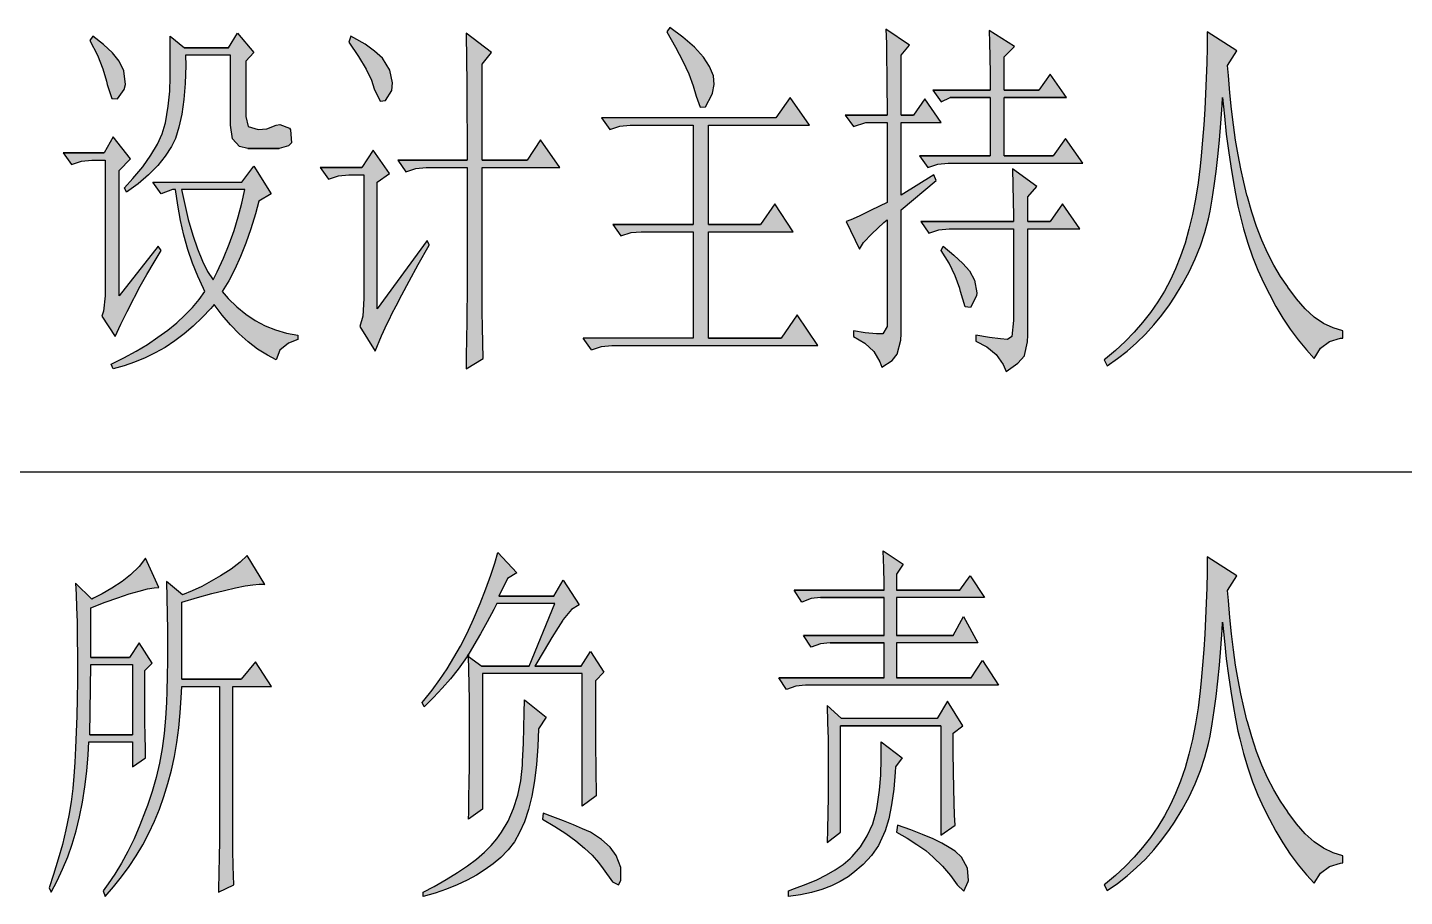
# Model space of a CAD drawing. Extents: x 535358 to 858566, y -185481 to -98609.
# Drawn here: x 817176 to 818592, y -158995 to -158101 of the extents above; entities that cross this region are included whole.
import ezdxf

# ---------------------------------------------------------------- set-up
doc = ezdxf.new("R2010")
doc.units = 0
doc.header["$LTSCALE"] = 1000
doc.header["$MEASUREMENT"] = 0
doc.layers.add('1', color=3, linetype='CONTINUOUS')

msp = doc.modelspace()

# ---------------------------------------------------------------- hatches: boundary and pattern name
at = {"layer": '1'}
h = msp.add_hatch(color=256, dxfattribs=at)
h.paths.add_polyline_path([(817274.8, -158145.9), (817270.2, -158135.9), (817263.3, -158127.6), (817253.9, -158118.9), (817243, -158110.5), (817239.8, -158114.9), (817247.7, -158129.9), (817253.4, -158143.8), (817257, -158156.5), (817257.6, -158159.9), (817262.6, -158174.4), (817268.2, -158174.9), (817275.2, -158165.2), (817276.5, -158159.9)])
h.paths.add_polyline_path([(817255.5, -158377.5), (817253.8, -158393.4), (817252.4, -158398.5), (817266.1, -158419.4), (817271.8, -158406.7), (817278.2, -158393.6), (817285.2, -158380.2), (817285.9, -158379), (817291.8, -158367.7), (817298.5, -158355.6), (817306, -158342.7), (817313.3, -158330.9), (817310.1, -158326.5), (817270.2, -158377.5), (817270.2, -158248.4), (817281.7, -158236.5), (817264, -158214), (817254.5, -158230.5), (817212.5, -158230.5), (817221, -158242.5), (817231.3, -158239), (817241.9, -158238), (817255.5, -158238)])
h.paths.add_polyline_path([(817317.6, -158199.8), (817314.4, -158210.7), (817309.5, -158221.4), (817302.8, -158232.7), (817294.4, -158244.6), (817284.2, -158256.9), (817275.5, -158266.5), (817277.6, -158270.9), (817289.7, -158262.1), (817300.4, -158253), (817309.7, -158243.5), (817317.5, -158233.9), (817323.8, -158224), (817327.9, -158215.5), (817331.6, -158203.9), (817334.6, -158190.5), (817336.7, -158175.5), (817338, -158158.9), (817338.5, -158140.6), (817338.4, -158129.9), (817384.6, -158129.9), (817384.6, -158202), (817386.8, -158216.1), (817393.7, -158224), (817402.3, -158225.9), (817434.7, -158225.9), (817444.3, -158223.3), (817447.5, -158220), (817446.4, -158206.6), (817445.4, -158205), (817435.2, -158201.1), (817431.7, -158202), (817421.9, -158205.6), (817412.9, -158206.5), (817402.9, -158203.3), (817400.3, -158193), (817400.3, -158135.9), (817408.7, -158127), (817391.9, -158107.4), (817382.4, -158122.4), (817337.4, -158122.4), (817322.7, -158110.5), (817322.7, -158126.5), (817322.7, -158142.5), (817322.7, -158152.4), (817322.1, -158166.9), (817320.4, -158182.5)])
h.paths.add_polyline_path([(817410.3, -158293.2), (817413.9, -158280), (817426.5, -158272.5), (817408.7, -158244), (817396.1, -158260.5), (817304.8, -158260.5), (817313.3, -158272.5), (817324.9, -158268.2), (817327.9, -158268), (817330.3, -158284.3), (817333.1, -158300), (817336.7, -158315.2), (817340.8, -158329.8), (817345.6, -158343.8), (817350.9, -158357.2), (817356.8, -158370.1), (817358.3, -158372.9), (817352.3, -158381.3), (817345.4, -158389.4), (817337.7, -158397.4), (817329.3, -158405.1), (817320, -158412.7), (817310, -158420.1), (817299.1, -158427.4), (817287.5, -158434.4), (817275, -158441.3), (817261.8, -158447.9), (817264, -158452.5), (817275.1, -158449.5), (817286, -158445.8), (817296.7, -158441.4), (817307.1, -158436.3), (817317.3, -158430.5), (817327.2, -158423.9), (817336.9, -158416.6), (817346.3, -158408.6), (817355.4, -158399.9), (817364.3, -158390.4), (817367.8, -158386.5), (817376, -158397.4), (817384.5, -158407.4), (817393.4, -158416.6), (817402.8, -158424.8), (817412.5, -158432.2), (817422.7, -158438.7), (817431.7, -158443.5), (817435.3, -158433.5), (817444.3, -158426.1), (817453.7, -158422.5), (817453.7, -158417.9), (817442.1, -158415.8), (817430.9, -158412.6), (817420.2, -158408.3), (817410, -158402.9), (817400.2, -158396.4), (817391, -158388.8), (817382.3, -158380.1), (817376.1, -158372.9), (817382.8, -158362), (817389, -158350), (817394.8, -158337.1), (817400.4, -158323.4), (817405.5, -158308.7)])
h.paths.add_polyline_path([(817388.3, -158310.4), (817383.2, -158324.5), (817377.4, -158338.6), (817370.8, -158352.8), (817366.7, -158360.9), (817361.1, -158352.4), (817355.8, -158341.8), (817350.8, -158329.3), (817345.9, -158315), (817341.2, -158298.8), (817336.9, -158280.6), (817334.2, -158268), (817399.2, -158268), (817396.4, -158282.1), (817392.6, -158296.2)], flags=16)
h.paths.add_polyline_path([(817532.8, -158125.7), (817523, -158118.7), (817511.5, -158112.1), (817508.3, -158110.5), (817506.2, -158116.5), (817516.4, -158131.1), (817524.2, -158144.3), (817529.6, -158155.7), (817532.5, -158164.5), (817538.4, -158177.3), (817543.9, -158176.5), (817550.6, -158166.2), (817551.3, -158158.4), (817548.6, -158145.2), (817540.8, -158133)])
h.paths.add_polyline_path([(817521.9, -158253), (817521.9, -158380.4), (817520.7, -158398.3), (817517.7, -158409), (817533.5, -158434.4), (817540, -158418.8), (817545.8, -158406.1), (817548.1, -158401.5), (817550.7, -158396), (817555, -158387.7), (817560.9, -158376.5), (817568.5, -158362.4), (817577.8, -158345.4), (817588.8, -158325.5), (817589.1, -158325), (817587, -158320.5), (817535.6, -158391), (817535.6, -158260.5), (817548.1, -158251.5), (817531.4, -158227.5), (817519.8, -158245.5), (817476.8, -158245.5), (817485.3, -158257.5), (817495.7, -158254), (817506.2, -158253)])
h.paths.add_polyline_path([(817643.6, -158139), (817653.1, -158127), (817626.9, -158107.4), (817627, -158115.9), (817627.3, -158126.4), (817627.4, -158139), (817627.6, -158153.8), (817627.7, -158170.7), (817627.8, -158189.7), (817627.9, -158210.8), (817627.9, -158234.1), (817627.9, -158238), (817556.6, -158238), (817564.9, -158250), (817575.4, -158246.5), (817585.9, -158245.5), (817627.9, -158245.5), (817627.9, -158379), (817627.8, -158390.6), (817627.7, -158404.7), (817627.4, -158421.1), (817627.1, -158440.1), (817626.9, -158452.5), (817644.6, -158441.9), (817644.1, -158425.7), (817643.8, -158409.6), (817643.6, -158393.8), (817643.6, -158386.5), (817643.6, -158245.5), (817723.4, -158245.5), (817703.4, -158217), (817689.7, -158238), (817643.6, -158238)])
h.paths.add_polyline_path([(817860.6, -158161.3), (817863.8, -158172), (817867.9, -158183.5), (817873.3, -158183), (817879.9, -158170.8), (817880.6, -158169), (817882.3, -158160.1), (817881.3, -158151), (817877.5, -158141.6), (817871.1, -158131.8), (817861.9, -158121.8), (817850, -158111.4), (817836.6, -158101.5), (817833.4, -158106), (817842.4, -158121.6), (817849.9, -158136), (817856, -158149.2)])
h.paths.add_polyline_path([(817980.2, -158202), (817960.3, -158173.4), (817945.7, -158194.5), (817766.3, -158194.5), (817774.7, -158206.5), (817785.1, -158203), (817795.7, -158202), (817860.7, -158202), (817860.7, -158304), (817777.9, -158304), (817786.2, -158315.9), (817796.7, -158312.5), (817807.2, -158311.5), (817860.7, -158311.5), (817860.7, -158421), (817747.5, -158421), (817755.8, -158432.9), (817766.2, -158429.5), (817776.8, -158428.5), (817988.7, -158428.5), (817967.7, -158396.9), (817950.9, -158421), (817876.4, -158421), (817876.4, -158311.5), (817963.5, -158311.5), (817944.6, -158283), (817929.9, -158304), (817876.4, -158304), (817876.4, -158202)])
h.paths.add_polyline_path([(818074.6, -158129.9), (818083, -158119.5), (818058.9, -158103), (818059.3, -158117.9), (818059.5, -158133.2), (818059.8, -158149.1), (818059.9, -158165.4), (818060, -158182.3), (818060, -158191.5), (818017, -158191.5), (818025.4, -158203.4), (818038, -158199), (818060, -158199), (818060, -158281.5), (818043.8, -158289.5), (818031.4, -158295.5), (818022.7, -158299.3), (818018, -158300.9), (818031.6, -158329.4), (818035.8, -158322.7), (818044.2, -158313.6), (818056.8, -158302.1), (818060, -158299.4), (818060, -158409), (818055.7, -158416.5), (818049.3, -158416.7), (818037.5, -158415.5), (818025.4, -158413.5), (818025.4, -158419.4), (818037.2, -158426.3), (818046.3, -158434.9), (818052.6, -158445.3), (818054.7, -158451), (818065.3, -158444), (818070.5, -158437.5), (818074.3, -158423.1), (818074.6, -158416.5), (818074.6, -158289), (818110.4, -158259), (818108.2, -158253), (818074.6, -158274), (818074.6, -158199), (818115.6, -158199), (818098.8, -158174.9), (818087.3, -158191.5), (818074.6, -158191.5)])
h.paths.add_polyline_path([(818165.9, -158165.9), (818107.2, -158165.9), (818115.6, -158178), (818125, -158173.4), (818165.9, -158173.4), (818165.9, -158233.4), (818093.5, -158233.4), (818101.9, -158245.5), (818112.4, -158241.9), (818122.9, -158240.9), (818261.4, -158240.9), (818243.5, -158215.5), (818231, -158233.4), (818180.6, -158233.4), (818180.6, -158173.4), (818244.5, -158173.4), (818227.8, -158149.5), (818216.2, -158165.9), (818180.6, -158165.9), (818180.6, -158131.5), (818191.1, -158120.9), (818164.9, -158104.5), (818165.3, -158116.7), (818165.6, -158131.5), (818165.9, -158149.1)])
h.paths.add_polyline_path([(818204.7, -158308.4), (818258.2, -158308.4), (818240.4, -158283), (818227.8, -158300.9), (818204.7, -158300.9), (818204.7, -158275.5), (818214.2, -158265), (818189, -158246.9), (818189.5, -158263.6), (818189.8, -158279.6), (818190, -158295.2), (818190, -158300.9), (818094.6, -158300.9), (818102.9, -158313), (818113.4, -158309.5), (818123.9, -158308.4), (818190, -158308.4), (818190, -158402.9), (818188.4, -158419.2), (818183.8, -158422.5), (818176.6, -158421.9), (818165.3, -158420.4), (818151.2, -158417.9), (818151.2, -158424), (818162.8, -158429.9), (818172.2, -158438), (818179.3, -158448), (818182.7, -158455.4), (818194.7, -158446.8), (818201.5, -158439.1), (818204.5, -158424.8), (818204.7, -158417.9)])
h.paths.add_polyline_path([(818150.1, -158361.3), (818144.9, -158351.9), (818138, -158344.3), (818128.6, -158335.5), (818117.7, -158326.5), (818115.6, -158330.9), (818123.8, -158344), (818130.2, -158357), (818134.7, -158370.1), (818135.5, -158372.9), (818140.5, -158388.8), (818146, -158389.4), (818151.9, -158377.4), (818152.2, -158374.4)], flags=17)
h.paths.add_polyline_path([(818404.6, -158181.4), (818405.1, -158173.4), (818407, -158192.8), (818409, -158211), (818411.2, -158228.1), (818413.5, -158244.1), (818415.9, -158259), (818418.4, -158272.7), (818421, -158285.4), (818422.9, -158293.4), (818426.7, -158308.5), (818431.1, -158323.2), (818436, -158337.4), (818441.5, -158351.2), (818447.5, -158364.6), (818453.3, -158375.9), (818459.9, -158388.4), (818467.1, -158400.4), (818474.7, -158411.9), (818482.9, -158422.8), (818491.5, -158433.2), (818499.5, -158441.9), (818506, -158431.5), (818515, -158424.6), (818526.4, -158421.2), (818528.8, -158421), (818528.8, -158413.5), (818518.8, -158410.5), (818509, -158405.8), (818499.5, -158399.3), (818490.2, -158390.9), (818481.1, -158380.7), (818472.2, -158368.6), (818472.2, -158368.4), (818464.7, -158357.5), (818457.8, -158345.9), (818451.4, -158333.4), (818445.4, -158320.2), (818440, -158306.2), (818435.2, -158291.3), (818430.7, -158275.8), (818430.2, -158274), (818426.9, -158260.7), (818423.9, -158246.8), (818421.1, -158232.4), (818418.6, -158217.3), (818416.3, -158201.7), (818414.3, -158185.3), (818412.5, -158168.5), (818411.1, -158150.9), (818410.3, -158140.5), (818419.7, -158125.5), (818389.3, -158106), (818389.2, -158121.9), (818388.9, -158137.8), (818388.4, -158153.7), (818387.7, -158169.6), (818386.9, -158185.6), (818385.8, -158201.5), (818384.5, -158217.4), (818383.1, -158233.4), (818382, -158244), (818379.9, -158261.3), (818377.3, -158277.9), (818374.1, -158293.8), (818370.6, -158308.9), (818366.5, -158323.2), (818361.9, -158336.8), (818356.8, -158349.6), (818351.6, -158360.9), (818345.3, -158372.6), (818338.4, -158383.8), (818331, -158394.6), (818322.9, -158404.9), (818314.2, -158415), (818304.9, -158424.6), (818295.1, -158433.7), (818284.6, -158442.4), (818283.4, -158443.5), (818286.5, -158449.4), (818296.9, -158442.1), (818307, -158434.3), (818316.5, -158425.8), (818325.7, -158416.9), (818334.4, -158407.4), (818342.7, -158397.3), (818350.5, -158386.7), (818355.8, -158379), (818363.7, -158366), (818370.8, -158352.9), (818377, -158339.5), (818382.4, -158326), (818387, -158312.2), (818390.7, -158298.2), (818392.4, -158290.5), (818394.6, -158277.9), (818396.6, -158264.2), (818398.6, -158249.6), (818400.3, -158234.1), (818401.9, -158217.5), (818403.3, -158200)])
h = msp.add_hatch(color=256, dxfattribs=at)
h.paths.add_polyline_path([(817296.4, -158777.1), (817296.4, -158763), (817304.1, -158755.4), (817290.5, -158734.4), (817280.8, -158749.5), (817240.8, -158749.5), (817240.8, -158698.5), (817255.6, -158692.8), (817268.8, -158688.1), (817280.5, -158684.2), (817290.5, -158681.2), (817299.1, -158679.1), (817306, -158677.8), (817311, -158677.5), (817297.3, -158647.4), (817290.7, -158656), (817281.8, -158664.5), (817273, -158671.5), (817262.5, -158678.4), (817252.6, -158684.1), (817243.6, -158688.6), (817241.8, -158689.5), (817225.3, -158673), (817225.8, -158684.7), (817226.3, -158698.1), (817226.7, -158713), (817226.9, -158729.6), (817227.2, -158747.7), (817227.2, -158767.5), (817227.2, -158773.5), (817226.9, -158792), (817226.5, -158809.7), (817225.8, -158826.4), (817225.1, -158842.4), (817224.3, -158857.5), (817223.4, -158871.6), (817222.3, -158884.4), (817220.6, -158898.2), (817218.3, -158912.3), (817215.3, -158926.9), (817211.7, -158941.8), (817207.4, -158957.1), (817202.6, -158972.8), (817198, -158986.4), (817200, -158991), (817206.2, -158979.5), (817211.9, -158967.4), (817217.1, -158954.8), (817221.7, -158941.6), (817225.8, -158927.8), (817229.4, -158913.4), (817232.3, -158898.3), (817234.9, -158882.7), (817236.8, -158866.4), (817238.2, -158849.7), (817238.9, -158836.5), (817283.7, -158836.5), (817283.7, -158862), (817297.3, -158852.9), (817297, -158843.1), (817296.8, -158830.6), (817296.6, -158815.5), (817296.4, -158797.7)])
h.paths.add_polyline_path([(817240.8, -158756.9), (817283.7, -158756.9), (817283.7, -158829), (817239.9, -158829)], flags=16)
h.paths.add_polyline_path([(817334.4, -158692.5), (817350.7, -158687.8), (817365.5, -158683.8), (817378.5, -158680.5), (817389.9, -158677.9), (817399.7, -158675.9), (817407.7, -158674.7), (817414, -158674.2), (817419.9, -158674.3), (817401.6, -158644.5), (817394.5, -158651.6), (817385.3, -158658.7), (817374.3, -158665.5), (817364.8, -158671.2), (817355, -158676.5), (817345, -158681.1), (817335.3, -158685), (817318.8, -158671.5), (817319.2, -158688.3), (817319.5, -158704.9), (817319.7, -158721.2), (817319.7, -158737.3), (817319.7, -158753.1), (817319.4, -158768.7), (817319.1, -158784.1), (817318.8, -158796), (817317.9, -158812.1), (817316.4, -158827.8), (817314.2, -158843.2), (817311.5, -158858.3), (817308, -158873.1), (817304, -158887.5), (817299.3, -158901.7), (817297.3, -158906.9), (817291.4, -158922), (817285.4, -158936.1), (817279, -158949.2), (817272.5, -158961.3), (817265.7, -158972.5), (817258.8, -158982.6), (817253.5, -158989.5), (817255.5, -158995.4), (817264.3, -158985.6), (817272.6, -158975.3), (817280.4, -158964.7), (817287.6, -158953.6), (817294.4, -158942.2), (817300.6, -158930.4), (817306.3, -158918.1), (817311.5, -158905.6), (817316.1, -158892.6), (817320.2, -158879.3), (817323.8, -158865.5), (817326.9, -158851.4), (817329.4, -158836.9), (817331.4, -158822), (817332.9, -158806.6), (817334, -158791), (817334.4, -158779.4), (817373.3, -158779.4), (817373.3, -158908.4), (817373.3, -158923.3), (817373.2, -158938.7), (817372.9, -158954.6), (817372.7, -158971.1), (817372.4, -158988.2), (817372.3, -158991), (817387.9, -158983.4), (817387.4, -158964.3), (817387.1, -158947.9), (817386.9, -158934), (817386.9, -158929.4), (817386.9, -158779.4), (817426.9, -158779.4), (817410.3, -158754), (817395.7, -158772), (817334.4, -158772)])
h.paths.add_polyline_path([(817644, -158765.9), (817746.3, -158765.9), (817746.3, -158902.5), (817760.9, -158892), (817760.7, -158883.5), (817760.5, -158872.7), (817760.3, -158859.5), (817760.1, -158844), (817760.1, -158826.1), (817760, -158805.9), (817760, -158783.3), (817760, -158773.5), (817768.7, -158764.5), (817755, -158743.5), (817745.3, -158758.5), (817697.6, -158758.5), (817707.3, -158742.4), (817715.2, -158729.1), (817721.6, -158718.7), (817726.4, -158711.1), (817726.8, -158710.5), (817735.3, -158700.3), (817743.4, -158695.5), (817726.8, -158669.9), (817717.1, -158686.5), (817660.6, -158686.5), (817669.4, -158668.4), (817679.1, -158662.5), (817659.6, -158641.5), (817656.5, -158652.5), (817652.5, -158665), (817647.4, -158678.8), (817641.6, -158693.9), (817634.6, -158710.3), (817633.3, -158713.4), (817627.5, -158725.8), (817621.2, -158737.9), (817614.4, -158749.6), (817607.4, -158761.1), (817599.8, -158772.2), (817591.9, -158783.1), (817583.5, -158793.8), (817581.7, -158796), (817583.7, -158800.4), (817593.5, -158790.7), (817602.5, -158781.1), (817610.9, -158771.4), (817618.7, -158761.7), (817625.7, -158752), (817628.7, -158747.6), (817635, -158736.9), (817641.8, -158725.2), (817648.6, -158713), (817655.5, -158700.1), (817658.7, -158694), (817718.1, -158694), (817691.7, -158758.5), (817643.1, -158758.5), (817629.5, -158748.7), (817629.8, -158761.8), (817630, -158777.4), (817630.3, -158793.4), (817630.4, -158809.7), (817630.4, -158826.3), (817630.4, -158829), (817630.4, -158845.4), (817630.3, -158861.7), (817630.1, -158877.7), (817629.9, -158893.6), (817629.6, -158909.2), (817629.4, -158916), (817644, -158905.5)])
h.paths.add_polyline_path([(817691, -158906.1), (817694.5, -158892.1), (817697.3, -158876.6), (817699.4, -158859.6), (817700.8, -158841.2), (817701.5, -158822.9), (817709.3, -158810.9), (817686.9, -158793), (817686.8, -158806.5), (817686.5, -158821.5), (817685.9, -158838.1), (817685.1, -158856.2), (817685, -158860.5), (817683.2, -158876.3), (817680.1, -158891.1), (817675.8, -158904.9), (817670.2, -158917.9), (817663.5, -158929.4), (817658.7, -158936.3), (817652.9, -158943.1), (817645.9, -158950), (817637.7, -158956.9), (817628.5, -158963.9), (817618.1, -158970.9), (817606.6, -158977.9), (817594, -158985.1), (817582.7, -158991), (817582.7, -158995.4), (817595, -158991.9), (817606.7, -158988), (817617.6, -158983.6), (817628, -158978.8), (817637.6, -158973.6), (817646.6, -158967.8), (817654.9, -158961.7), (817662.6, -158955.2), (817670.4, -158947.5), (817676.6, -158939.3), (817682, -158929.7), (817686.9, -158918.6)])
h.paths.add_polyline_path([(817766.2, -158936.7), (817755, -158929.4), (817746.6, -158925.7), (817737.3, -158921.8), (817727.2, -158917.7), (817716.2, -158913.6), (817706.4, -158909.9), (817705.4, -158916), (817718.1, -158923.4), (817729.5, -158930.8), (817739.7, -158938.2), (817748.7, -158945.6), (817756.5, -158953), (817763, -158960.4), (817767.8, -158967), (817777.5, -158980.5), (817783.9, -158983.3), (817786.2, -158979), (817786.2, -158965.5), (817781.4, -158953.4), (817775, -158944.8)])
h.paths.add_polyline_path([(818051.1, -158942.9), (818056.5, -158931.8), (818057.9, -158927.9), (818061.7, -158915.4), (818064.6, -158901), (818066.9, -158885.2), (818068.4, -158867.7), (818068.7, -158862), (818075.4, -158852.9), (818054.1, -158836.5), (818054.1, -158854), (818053.6, -158870.6), (818052.3, -158886.1), (818050.3, -158900.6), (818049.2, -158906.9), (818045.2, -158920.6), (818039.7, -158933), (818032.6, -158944.3), (818024, -158954.4), (818021.9, -158956.5), (818014.8, -158962.4), (818006.7, -158967.9), (817997.7, -158973.2), (817987.7, -158978.3), (817976.8, -158982.9), (817964.7, -158987.4), (817958.6, -158989.5), (817958.6, -158995.4), (817970.8, -158993.8), (817982.2, -158991.4), (817992.9, -158988.4), (818002.7, -158984.6), (818011.7, -158980.2), (818020, -158975.1), (818024.9, -158971.4), (818035.3, -158962.7), (818044, -158953.2)])
h.paths.add_polyline_path([(818130, -158949), (818124, -158944.9), (818116.5, -158940.6), (818107.3, -158936.2), (818096.6, -158931.6), (818084.3, -158926.8), (818070.6, -158922), (818069.6, -158929.4), (818080.8, -158935.6), (818090.8, -158941.8), (818099.8, -158948.3), (818107.6, -158955), (818107.6, -158955), (818117, -158964.3), (818125.1, -158973.9), (818132, -158983.4), (818139.1, -158989.9), (818143.4, -158980.1), (818143.7, -158979), (818142.6, -158966.2), (818136.5, -158955.1)])
h.paths.add_polyline_path([(818128.1, -158827.5), (818137.8, -158819.9), (818122.2, -158794.5), (818111.5, -158812.5), (818013.2, -158812.5), (817998.5, -158798.9), (817998.9, -158816.6), (817999.3, -158833.2), (817999.4, -158848.7), (817999.5, -158863.2), (817999.5, -158864.9), (817999.5, -158878.5), (817999.3, -158893.2), (817999.1, -158909.5), (817998.8, -158927), (817998.5, -158939.9), (818012.1, -158929.4), (818012.1, -158819.9), (818115.4, -158819.9), (818115.4, -158932.5), (818130, -158922), (818129.4, -158911.7), (818128.9, -158899.1), (818128.6, -158884.2), (818128.2, -158866.9), (818128.1, -158847.4)])
h.paths.add_polyline_path([(818069.6, -158688), (818160.2, -158688), (818145.6, -158665.5), (818134.8, -158680.4), (818069.6, -158680.4), (818069.6, -158664), (818076.5, -158653.5), (818056, -158640), (818056.6, -158657.8), (818056.9, -158673.2), (818057, -158680.4), (817964.4, -158680.4), (817972.2, -158692.5), (817981.9, -158689), (817991.7, -158688), (818057, -158688), (818057, -158727), (817974.2, -158727), (817982, -158739), (817991.7, -158735.5), (818001.5, -158734.4), (818057, -158734.4), (818057, -158770.5), (817948.8, -158770.5), (817956.6, -158782.5), (817966.3, -158779), (817976.1, -158777.9), (818174.8, -158777.9), (818158.2, -158752.5), (818146.5, -158770.5), (818069.6, -158770.5), (818069.6, -158734.4), (818153.4, -158734.4), (818138.7, -158707.5), (818128.1, -158727), (818069.6, -158727)])
h.paths.add_polyline_path([(818410.3, -158680.5), (818419.7, -158665.5), (818389.3, -158646), (818389.2, -158661.9), (818388.9, -158677.8), (818388.4, -158693.7), (818387.7, -158709.6), (818386.9, -158725.6), (818385.8, -158741.5), (818384.5, -158757.4), (818383.1, -158773.4), (818382, -158784), (818379.9, -158801.3), (818377.3, -158817.9), (818374.1, -158833.8), (818370.6, -158848.9), (818366.5, -158863.2), (818361.9, -158876.8), (818356.8, -158889.6), (818351.6, -158900.9), (818345.3, -158912.6), (818338.4, -158923.8), (818331, -158934.6), (818322.9, -158944.9), (818314.2, -158955), (818304.9, -158964.6), (818295.1, -158973.7), (818284.6, -158982.4), (818283.4, -158983.5), (818286.5, -158989.4), (818296.9, -158982.1), (818307, -158974.3), (818316.5, -158965.8), (818325.7, -158956.9), (818334.4, -158947.4), (818342.7, -158937.3), (818350.5, -158926.7), (818355.8, -158919), (818363.7, -158906), (818370.8, -158892.9), (818377, -158879.5), (818382.4, -158866), (818387, -158852.2), (818390.7, -158838.2), (818392.4, -158830.5), (818394.6, -158817.9), (818396.6, -158804.2), (818398.6, -158789.6), (818400.3, -158774.1), (818401.9, -158757.5), (818403.3, -158740), (818404.6, -158721.4), (818405.1, -158713.4), (818407, -158732.8), (818409, -158751), (818411.2, -158768.1), (818413.5, -158784.1), (818415.9, -158799), (818418.4, -158812.7), (818421, -158825.4), (818422.9, -158833.4), (818426.7, -158848.5), (818431.1, -158863.2), (818436, -158877.4), (818441.5, -158891.2), (818447.5, -158904.6), (818453.3, -158915.9), (818459.9, -158928.4), (818467.1, -158940.4), (818474.7, -158951.9), (818482.9, -158962.8), (818491.5, -158973.2), (818499.5, -158981.9), (818506, -158971.5), (818515, -158964.6), (818526.4, -158961.2), (818528.8, -158961), (818528.8, -158953.5), (818518.8, -158950.5), (818509, -158945.8), (818499.5, -158939.3), (818490.2, -158930.9), (818481.1, -158920.7), (818472.2, -158908.6), (818472.2, -158908.4), (818464.7, -158897.5), (818457.8, -158885.9), (818451.4, -158873.4), (818445.4, -158860.2), (818440, -158846.2), (818435.2, -158831.3), (818430.7, -158815.8), (818430.2, -158814), (818426.9, -158800.7), (818423.9, -158786.8), (818421.1, -158772.4), (818418.6, -158757.3), (818416.3, -158741.7), (818414.3, -158725.3), (818412.5, -158708.5), (818411.1, -158690.9)])

# ---------------------------------------------------------------- linework, layer by layer
for p, q in [((818165.9, -158173.4), (818125, -158173.4)), ((817795.7, -158202), (817860.7, -158202)), ((818038, -158199), (818060, -158199)), ((817585.9, -158245.5), (817627.9, -158245.5)), ((817807.2, -158311.5), (817860.7, -158311.5)), ((818123.9, -158308.4), (818190, -158308.4)), ((817755.8, -158432.9), (817747.5, -158421)), ((817860.7, -158421), (817747.5, -158421)), ((817117.1, -158558.4), (821797.1, -158558.4))]:
    msp.add_line(p, q, dxfattribs=at)
for points in [[(817863.8, -158172), (817867.9, -158183.5), (817873.3, -158183), (817879.9, -158170.8), (817880.6, -158169), (817882.3, -158160.1), (817881.3, -158151), (817877.5, -158141.6), (817871.1, -158131.8), (817861.9, -158121.8), (817850, -158111.4), (817836.6, -158101.5), (817833.4, -158106), (817842.4, -158121.6), (817849.9, -158136), (817856, -158149.2), (817860.6, -158161.3)], [(818054.7, -158451), (818065.3, -158444), (818070.5, -158437.5), (818074.3, -158423.1), (818074.6, -158416.5), (818074.6, -158289), (818110.4, -158259), (818108.2, -158253), (818074.6, -158274), (818074.6, -158199), (818115.6, -158199), (818098.8, -158174.9), (818087.3, -158191.5), (818074.6, -158191.5), (818087.3, -158191.5), (818074.6, -158191.5), (818074.6, -158129.9), (818083, -158119.5), (818058.9, -158103), (818059.3, -158117.9), (818059.5, -158133.2), (818059.8, -158149.1), (818059.9, -158165.4), (818060, -158182.3), (818060, -158191.5), (818017, -158191.5), (818060, -158191.5), (818017, -158191.5), (818017, -158191.5), (818025.4, -158203.4), (818038, -158199), (818060, -158199), (818060, -158281.5), (818043.8, -158289.5), (818031.4, -158295.5), (818022.7, -158299.3), (818018, -158300.9), (818031.6, -158329.4), (818035.8, -158322.7), (818044.2, -158313.6), (818056.8, -158302.1), (818060, -158299.4), (818060, -158409), (818055.7, -158416.5), (818049.3, -158416.7), (818049.3, -158416.7), (818037.5, -158415.5), (818025.4, -158413.5), (818025.4, -158419.4), (818037.2, -158426.3), (818046.3, -158434.9), (818052.6, -158445.3)], [(817262.6, -158174.4), (817268.2, -158174.9), (817275.2, -158165.2), (817276.5, -158159.9), (817274.8, -158145.9), (817270.2, -158135.9), (817263.3, -158127.6), (817253.9, -158118.9), (817243, -158110.5), (817239.8, -158114.9), (817247.7, -158129.9), (817253.4, -158143.8), (817257, -158156.5), (817257.6, -158159.9)], [(817338.4, -158129.9), (817338.5, -158140.6), (817338, -158158.9), (817336.7, -158175.5), (817334.6, -158190.5), (817331.6, -158203.9), (817327.9, -158215.5), (817323.8, -158224), (817317.5, -158233.9), (817309.7, -158243.5), (817300.4, -158253), (817289.7, -158262.1), (817277.6, -158270.9), (817275.5, -158266.5), (817284.2, -158256.9), (817294.4, -158244.6), (817302.8, -158232.7), (817309.5, -158221.4), (817314.4, -158210.7), (817317.4, -158200.5), (817317.6, -158199.5), (817320.4, -158182.5), (817322.1, -158166.9), (817322.7, -158152.4), (817322.7, -158142.5), (817322.7, -158126.5), (817322.7, -158110.5), (817337.4, -158122.4), (817382.4, -158122.4), (817337.4, -158122.4), (817382.4, -158122.4), (817391.9, -158107.4), (817408.7, -158127), (817400.3, -158135.9), (817400.3, -158193), (817402.9, -158203.3), (817412.9, -158206.5), (817421.9, -158205.6), (817431.7, -158202), (817435.2, -158201.1), (817445.4, -158205), (817446.4, -158206.6), (817447.5, -158220), (817444.3, -158223.3), (817434.7, -158225.9), (817402.3, -158225.9), (817419.2, -158225.9), (817434.7, -158225.9), (817402.3, -158225.9), (817393.7, -158224), (817386.8, -158216.1), (817384.6, -158202), (817384.6, -158129.9)], [(817532.5, -158164.5), (817538.4, -158177.3), (817543.9, -158176.5), (817550.6, -158166.2), (817551.3, -158158.4), (817548.6, -158145.2), (817540.8, -158133), (817532.8, -158125.7), (817523, -158118.7), (817511.5, -158112.1), (817508.3, -158110.5), (817506.2, -158116.5), (817516.4, -158131.1), (817524.2, -158144.3), (817529.6, -158155.7)], [(817626.9, -158107.4), (817627, -158115.9), (817627.3, -158126.4), (817627.4, -158139), (817627.6, -158153.8), (817627.7, -158170.7), (817627.8, -158189.7), (817627.9, -158210.8), (817627.9, -158234.1), (817627.9, -158238), (817556.6, -158238), (817627.9, -158238), (817556.6, -158238), (817556.6, -158238), (817564.9, -158250), (817575.4, -158246.5), (817585.9, -158245.5), (817627.9, -158245.5), (817627.9, -158379), (817627.8, -158390.6), (817627.7, -158404.7), (817627.4, -158421.1), (817627.1, -158440.1), (817626.9, -158452.5), (817644.6, -158441.9), (817644.1, -158425.7), (817643.8, -158409.6), (817643.6, -158393.8), (817643.6, -158386.5), (817643.6, -158245.5), (817723.4, -158245.5), (817703.4, -158217), (817689.7, -158238), (817643.6, -158238), (817689.7, -158238), (817643.6, -158238), (817643.6, -158139), (817653.1, -158127)], [(818180.6, -158173.4), (818244.5, -158173.4), (818180.6, -158173.4), (818244.5, -158173.4), (818180.6, -158173.4), (818244.5, -158173.4), (818227.8, -158149.5), (818216.2, -158165.9), (818180.6, -158165.9), (818216.2, -158165.9), (818180.6, -158165.9), (818180.6, -158131.5), (818191.1, -158120.9), (818164.9, -158104.5), (818165.3, -158116.7), (818165.6, -158131.5), (818165.9, -158149.1), (818165.9, -158165.9), (818107.2, -158165.9), (818165.9, -158165.9), (818107.2, -158165.9), (818107.2, -158165.9), (818115.6, -158178), (818125, -158173.4), (818165.9, -158173.4), (818165.9, -158233.4), (818093.5, -158233.4), (818165.9, -158233.4), (818093.5, -158233.4), (818093.5, -158233.4), (818101.9, -158245.5), (818112.4, -158241.9), (818122.9, -158240.9), (818261.4, -158240.9), (818243.5, -158215.5), (818231, -158233.4), (818180.6, -158233.4), (818231, -158233.4), (818180.6, -158233.4)], [(818296.9, -158442.1), (818307, -158434.3), (818316.5, -158425.8), (818325.7, -158416.9), (818334.4, -158407.4), (818342.7, -158397.3), (818350.5, -158386.7), (818355.8, -158379), (818363.7, -158366), (818370.8, -158352.9), (818377, -158339.5), (818382.4, -158326), (818387, -158312.2), (818390.7, -158298.2), (818392.4, -158290.5), (818394.6, -158277.9), (818396.6, -158264.2), (818398.6, -158249.6), (818400.3, -158234.1), (818401.9, -158217.5), (818403.3, -158200), (818404.6, -158181.4), (818405.1, -158173.4), (818407, -158192.8), (818409, -158211), (818411.2, -158228.1), (818413.5, -158244.1), (818415.9, -158259), (818418.4, -158272.7), (818421, -158285.4), (818422.9, -158293.4), (818426.7, -158308.5), (818431.1, -158323.2), (818436, -158337.4), (818441.5, -158351.2), (818447.5, -158364.6), (818453.3, -158375.9), (818459.9, -158388.4), (818467.1, -158400.4), (818474.7, -158411.9), (818482.9, -158422.8), (818491.5, -158433.2), (818499.5, -158441.9), (818506, -158431.5), (818515, -158424.6), (818526.4, -158421.2), (818528.8, -158421), (818528.8, -158413.5), (818518.8, -158410.5), (818509, -158405.8), (818499.5, -158399.3), (818490.2, -158390.9), (818481.1, -158380.7), (818472.2, -158368.6), (818472.2, -158368.4), (818464.7, -158357.5), (818457.8, -158345.9), (818451.4, -158333.4), (818445.4, -158320.2), (818440, -158306.2), (818435.2, -158291.3), (818430.7, -158275.8), (818430.2, -158274), (818426.9, -158260.7), (818423.9, -158246.8), (818421.1, -158232.4), (818418.6, -158217.3), (818416.3, -158201.7), (818414.3, -158185.3), (818412.5, -158168.5), (818411.1, -158150.9), (818410.3, -158140.5), (818419.7, -158125.5), (818389.3, -158106), (818389.2, -158121.9), (818388.9, -158137.8), (818388.4, -158153.7), (818387.7, -158169.6), (818386.9, -158185.6), (818385.8, -158201.5), (818384.5, -158217.4), (818383.1, -158233.4), (818382, -158244), (818379.9, -158261.3), (818377.3, -158277.9), (818374.1, -158293.8), (818370.6, -158308.9), (818366.5, -158323.2), (818361.9, -158336.8), (818356.8, -158349.6), (818351.6, -158360.9), (818345.3, -158372.6), (818338.4, -158383.8), (818331, -158394.6), (818322.9, -158404.9), (818314.2, -158415), (818304.9, -158424.6), (818295.1, -158433.7), (818284.6, -158442.4), (818283.4, -158443.5), (818286.5, -158449.4)], [(817278.2, -158393.6), (817285.2, -158380.2), (817285.9, -158379), (817291.8, -158367.7), (817298.5, -158355.6), (817306, -158342.7), (817313.3, -158330.9), (817310.1, -158326.5), (817270.2, -158377.5), (817270.2, -158248.4), (817281.7, -158236.5), (817264, -158214), (817254.5, -158230.5), (817212.5, -158230.5), (817254.5, -158230.5), (817212.5, -158230.5), (817212.5, -158230.5), (817221, -158242.5), (817231.3, -158239), (817241.9, -158238), (817255.5, -158238), (817255.5, -158377.5), (817255.5, -158377.5), (817253.8, -158393.4), (817252.4, -158398.5), (817266.1, -158419.4), (817271.8, -158406.7)], [(817519.8, -158245.5), (817476.8, -158245.5), (817519.8, -158245.5), (817476.8, -158245.5), (817485.3, -158257.5), (817495.7, -158254), (817506.2, -158253), (817521.9, -158253), (817521.9, -158380.4), (817520.7, -158398.3), (817517.7, -158409), (817533.5, -158434.4), (817540, -158418.8), (817545.8, -158406.1), (817548.1, -158401.5), (817550.7, -158396), (817555, -158387.7), (817560.9, -158376.5), (817568.5, -158362.4), (817577.8, -158345.4), (817588.8, -158325.5), (817589.1, -158325), (817587, -158320.5), (817535.6, -158391), (817535.6, -158260.5), (817548.1, -158251.5), (817531.4, -158227.5)], [(817391, -158388.8), (817400.2, -158396.4), (817410, -158402.9), (817420.2, -158408.3), (817430.9, -158412.6), (817442.1, -158415.8), (817453.7, -158417.9), (817453.7, -158422.5), (817444.3, -158426.1), (817435.3, -158433.5), (817431.7, -158443.5), (817422.7, -158438.7), (817412.5, -158432.2), (817402.8, -158424.8), (817393.4, -158416.6), (817384.5, -158407.4), (817376, -158397.4), (817367.8, -158386.5), (817364.3, -158390.4), (817355.4, -158399.9), (817346.3, -158408.6), (817336.9, -158416.6), (817327.2, -158423.9), (817317.3, -158430.5), (817307.1, -158436.3), (817296.7, -158441.4), (817286, -158445.8), (817275.1, -158449.5), (817264, -158452.5), (817261.8, -158447.9), (817275, -158441.3), (817287.5, -158434.4), (817299.1, -158427.4), (817310, -158420.1), (817320, -158412.7), (817329.3, -158405.1), (817337.7, -158397.4), (817345.4, -158389.4), (817352.3, -158381.3), (817358.3, -158372.9), (817356.8, -158370.1), (817350.9, -158357.2), (817345.6, -158343.8), (817340.8, -158329.8), (817336.7, -158315.2), (817333.1, -158300), (817330.3, -158284.3), (817327.9, -158268), (817324.9, -158268.2), (817313.3, -158272.5), (817304.8, -158260.5), (817396.1, -158260.5), (817408.7, -158244), (817426.5, -158272.5), (817413.9, -158280), (817410.3, -158293.2), (817405.5, -158308.7), (817400.4, -158323.4), (817394.8, -158337.1), (817389, -158350), (817382.8, -158362), (817376.1, -158372.9), (817382.3, -158380.1)], [(818201.5, -158439), (818204.5, -158424.8), (818204.7, -158417.9), (818204.7, -158308.4), (818258.2, -158308.4), (818240.4, -158283), (818227.8, -158300.9), (818204.7, -158300.9), (818227.8, -158300.9), (818204.7, -158300.9), (818204.7, -158275.5), (818214.2, -158265), (818189, -158246.9), (818189.5, -158263.6), (818189.8, -158279.6), (818190, -158295.2), (818190, -158300.9), (818094.6, -158300.9), (818190, -158300.9), (818094.6, -158300.9), (818094.6, -158300.9), (818102.9, -158313), (818113.4, -158309.5), (818123.9, -158308.4), (818190, -158308.4), (818190, -158402.9), (818188.4, -158419.2), (818183.8, -158422.5), (818176.6, -158421.9), (818165.3, -158420.4), (818151.2, -158417.9), (818151.2, -158424), (818162.8, -158429.9), (818172.2, -158438), (818179.3, -158448), (818182.7, -158455.4), (818194.7, -158446.8), (818201.5, -158439.1)], [(817361.1, -158352.4), (817366.7, -158360.9), (817370.8, -158352.8), (817377.4, -158338.6), (817383.2, -158324.5), (817388.3, -158310.4), (817392.6, -158296.2), (817396.4, -158282.1), (817399.2, -158268), (817334.2, -158268), (817336.9, -158280.6), (817341.2, -158298.8), (817345.9, -158315), (817350.8, -158329.3), (817355.8, -158341.8)], [(818134.7, -158370.1), (818130.2, -158357), (818123.8, -158344), (818115.6, -158330.9), (818117.7, -158326.5), (818128.6, -158335.5), (818138, -158344.3), (818144.9, -158351.9), (818150.1, -158361.3), (818152.2, -158374.4), (818151.9, -158377.4), (818146, -158389.4), (818140.5, -158388.8), (818135.5, -158372.9)], [(817630.4, -158826.3), (817630.4, -158809.7), (817630.3, -158793.4), (817630, -158777.4), (817629.8, -158761.8), (817629.5, -158748.7), (817643.1, -158758.5), (817643.1, -158758.5), (817691.7, -158758.5), (817643.1, -158758.5), (817691.7, -158758.5), (817718.1, -158694), (817658.7, -158694), (817655.5, -158700.1), (817648.6, -158713), (817641.8, -158725.2), (817635, -158736.9), (817628.7, -158747.6), (817628.4, -158748), (817629.4, -158746.4), (817629.5, -158748.7), (817628.4, -158748), (817629.4, -158746.4), (817628.7, -158747.6), (817625.7, -158752), (817618.7, -158761.7), (817610.9, -158771.4), (817602.5, -158781.1), (817593.5, -158790.7), (817583.7, -158800.4), (817581.7, -158796), (817583.5, -158793.8), (817591.9, -158783.1), (817599.8, -158772.2), (817607.4, -158761.1), (817614.4, -158749.6), (817621.2, -158737.9), (817627.5, -158725.8), (817633.3, -158713.4), (817634.6, -158710.3), (817641.6, -158693.9), (817647.4, -158678.8), (817652.5, -158665), (817656.5, -158652.5), (817659.6, -158641.5), (817679.1, -158662.5), (817669.4, -158668.4), (817660.6, -158686.5), (817717.1, -158686.5), (817660.6, -158686.5), (817717.1, -158686.5), (817726.8, -158669.9), (817743.4, -158695.5), (817735.3, -158700.3), (817726.8, -158710.5), (817726.4, -158711.1), (817721.6, -158718.7), (817715.2, -158729.1), (817707.3, -158742.4), (817697.6, -158758.5), (817745.3, -158758.5), (817697.6, -158758.5), (817745.3, -158758.5), (817755, -158743.5), (817768.7, -158764.5), (817760, -158773.5), (817760, -158783.3), (817760, -158805.9), (817760.1, -158826.1), (817760.1, -158844), (817760.3, -158859.5), (817760.5, -158872.7), (817760.7, -158883.5), (817760.9, -158892), (817746.3, -158902.5), (817746.3, -158765.9), (817644, -158765.9), (817644, -158905.5), (817629.4, -158916), (817629.6, -158909.2), (817629.9, -158893.6), (817630.1, -158877.7), (817630.3, -158861.7), (817630.4, -158845.4), (817630.4, -158829)], [(818153.4, -158734.4), (818069.6, -158734.4), (818069.6, -158770.5), (818146.5, -158770.5), (818069.6, -158770.5), (818146.5, -158770.5), (818158.2, -158752.5), (818174.8, -158777.9), (817976.1, -158777.9), (817966.3, -158779), (817956.6, -158782.5), (817948.8, -158770.5), (817948.8, -158770.5), (818057, -158770.5), (817948.8, -158770.5), (818057, -158770.5), (818057, -158734.4), (818001.5, -158734.4), (818057, -158734.4), (818001.5, -158734.4), (817991.7, -158735.5), (817982, -158739), (817974.2, -158727), (817974.2, -158727), (818057, -158727), (817974.2, -158727), (818057, -158727), (818057, -158688), (817991.7, -158688), (818057, -158688), (817991.7, -158688), (817981.9, -158689), (817972.2, -158692.5), (817964.4, -158680.4), (817964.4, -158680.4), (818057, -158680.4), (817964.4, -158680.4), (818057, -158680.4), (818056.9, -158673.2), (818056.6, -158657.8), (818056, -158640), (818076.5, -158653.5), (818069.6, -158664), (818069.6, -158680.4), (818134.8, -158680.4), (818069.6, -158680.4), (818134.8, -158680.4), (818145.6, -158665.5), (818160.2, -158688), (818069.6, -158688), (818069.6, -158727), (818128.1, -158727), (818069.6, -158727), (818128.1, -158727), (818138.7, -158707.5)], [(817225.8, -158927.8), (817229.4, -158913.4), (817232.3, -158898.3), (817234.9, -158882.7), (817236.8, -158866.4), (817238.2, -158849.7), (817238.9, -158836.5), (817283.7, -158836.5), (817283.7, -158862), (817297.3, -158852.9), (817297, -158843.1), (817296.8, -158830.6), (817296.6, -158815.5), (817296.4, -158797.7), (817296.4, -158777.1), (817296.4, -158763), (817304.1, -158755.4), (817290.5, -158734.4), (817280.8, -158749.5), (817240.8, -158749.5), (817280.8, -158749.5), (817240.8, -158749.5), (817240.8, -158698.5), (817255.6, -158692.8), (817268.8, -158688.1), (817280.5, -158684.2), (817290.5, -158681.2), (817299.1, -158679.1), (817306, -158677.8), (817311, -158677.5), (817297.3, -158647.4), (817290.7, -158656), (817281.8, -158664.5), (817273, -158671.5), (817262.5, -158678.4), (817252.6, -158684.1), (817243.6, -158688.6), (817241.8, -158689.5), (817225.3, -158673), (817225.8, -158684.7), (817226.3, -158698.1), (817226.7, -158713), (817226.9, -158729.6), (817227.2, -158747.7), (817227.2, -158767.5), (817227.2, -158773.5), (817226.9, -158792), (817226.5, -158809.7), (817225.8, -158826.4), (817225.1, -158842.4), (817224.3, -158857.5), (817223.4, -158871.6), (817222.3, -158884.4), (817220.6, -158898.2), (817218.3, -158912.3), (817215.3, -158926.9), (817211.7, -158941.8), (817207.4, -158957.1), (817202.6, -158972.8), (817198, -158986.4), (817200, -158991), (817206.2, -158979.5), (817211.9, -158967.4), (817217.1, -158954.8), (817221.7, -158941.6)], [(817372.3, -158991), (817387.9, -158983.4), (817387.4, -158964.3), (817387.1, -158947.9), (817386.9, -158934), (817386.9, -158929.4), (817386.9, -158779.4), (817426.9, -158779.4), (817410.3, -158754), (817395.7, -158772), (817334.4, -158772), (817395.7, -158772), (817334.4, -158772), (817334.4, -158692.5), (817350.7, -158687.8), (817365.5, -158683.8), (817378.5, -158680.5), (817389.9, -158677.9), (817399.7, -158675.9), (817407.7, -158674.7), (817414, -158674.2), (817418.7, -158674.2), (817420, -158674.5), (817401.6, -158644.5), (817394.5, -158651.6), (817385.3, -158658.7), (817374.3, -158665.5), (817364.8, -158671.2), (817355, -158676.5), (817345, -158681.1), (817335.3, -158685), (817318.8, -158671.5), (817319.2, -158688.3), (817319.5, -158704.9), (817319.7, -158721.2), (817319.7, -158737.3), (817319.7, -158753.1), (817319.4, -158768.7), (817319.1, -158784.1), (817318.8, -158796), (817317.9, -158812.1), (817316.4, -158827.8), (817314.2, -158843.2), (817311.5, -158858.3), (817308, -158873.1), (817304, -158887.5), (817299.3, -158901.7), (817297.3, -158906.9), (817291.4, -158922), (817285.4, -158936.1), (817279, -158949.2), (817272.5, -158961.3), (817265.7, -158972.5), (817258.8, -158982.6), (817253.5, -158989.5), (817255.5, -158995.4), (817264.3, -158985.6), (817272.6, -158975.3), (817280.4, -158964.7), (817287.6, -158953.6), (817294.4, -158942.2), (817300.6, -158930.4), (817306.3, -158918.1), (817311.5, -158905.6), (817316.1, -158892.6), (817320.2, -158879.3), (817323.8, -158865.5), (817326.9, -158851.4), (817329.4, -158836.9), (817331.4, -158822), (817332.9, -158806.6), (817334, -158791), (817334.4, -158779.4), (817373.3, -158779.4), (817373.3, -158908.4), (817373.3, -158923.3), (817373.2, -158938.7), (817372.9, -158954.6), (817372.7, -158971.1), (817372.4, -158988.2)], [(818296.9, -158982.1), (818307, -158974.3), (818316.5, -158965.8), (818325.7, -158956.9), (818334.4, -158947.4), (818342.7, -158937.3), (818350.5, -158926.7), (818355.8, -158919), (818363.7, -158906), (818370.8, -158892.9), (818377, -158879.5), (818382.4, -158866), (818387, -158852.2), (818390.7, -158838.2), (818392.4, -158830.5), (818394.6, -158817.9), (818396.6, -158804.2), (818398.6, -158789.6), (818400.3, -158774.1), (818401.9, -158757.5), (818403.3, -158740), (818404.6, -158721.4), (818405.1, -158713.4), (818407, -158732.8), (818409, -158751), (818411.2, -158768.1), (818413.5, -158784.1), (818415.9, -158799), (818418.4, -158812.7), (818421, -158825.4), (818422.9, -158833.4), (818426.7, -158848.5), (818431.1, -158863.2), (818436, -158877.4), (818441.5, -158891.2), (818447.5, -158904.6), (818453.3, -158915.9), (818459.9, -158928.4), (818467.1, -158940.4), (818474.7, -158951.9), (818482.9, -158962.8), (818491.5, -158973.2), (818499.5, -158981.9), (818506, -158971.5), (818515, -158964.6), (818526.4, -158961.2), (818528.8, -158961), (818528.8, -158953.5), (818518.8, -158950.5), (818509, -158945.8), (818499.5, -158939.3), (818490.2, -158930.9), (818481.1, -158920.7), (818472.2, -158908.6), (818472.2, -158908.4), (818464.7, -158897.5), (818457.8, -158885.9), (818451.4, -158873.4), (818445.4, -158860.2), (818440, -158846.2), (818435.2, -158831.3), (818430.7, -158815.8), (818430.2, -158814), (818426.9, -158800.7), (818423.9, -158786.8), (818421.1, -158772.4), (818418.6, -158757.3), (818416.3, -158741.7), (818414.3, -158725.3), (818412.5, -158708.5), (818411.1, -158690.9), (818410.3, -158680.5), (818419.7, -158665.5), (818389.3, -158646), (818389.2, -158661.9), (818388.9, -158677.8), (818388.4, -158693.7), (818387.7, -158709.6), (818386.9, -158725.6), (818385.8, -158741.5), (818384.5, -158757.4), (818383.1, -158773.4), (818382, -158784), (818379.9, -158801.3), (818377.3, -158817.9), (818374.1, -158833.8), (818370.6, -158848.9), (818366.5, -158863.2), (818361.9, -158876.8), (818356.8, -158889.6), (818351.6, -158900.9), (818345.3, -158912.6), (818338.4, -158923.8), (818331, -158934.6), (818322.9, -158944.9), (818314.2, -158955), (818304.9, -158964.6), (818295.1, -158973.7), (818284.6, -158982.4), (818283.4, -158983.5), (818286.5, -158989.4)], [(817283.7, -158829), (817239.9, -158829), (817283.7, -158829), (817239.9, -158829), (817240.8, -158756.9), (817283.7, -158756.9)], [(817686.9, -158918.6), (817682, -158929.7), (817676.6, -158939.3), (817670.4, -158947.5), (817669.6, -158948.2), (817662.6, -158955.2), (817654.9, -158961.7), (817646.6, -158967.8), (817637.6, -158973.6), (817628, -158978.8), (817617.6, -158983.6), (817606.7, -158988), (817595, -158991.9), (817582.7, -158995.4), (817582.7, -158991), (817594, -158985.1), (817606.6, -158977.9), (817618.1, -158970.9), (817628.5, -158963.9), (817637.7, -158956.9), (817645.9, -158950), (817652.9, -158943.1), (817658.7, -158936.3), (817663.5, -158929.4), (817670.2, -158917.9), (817675.8, -158904.9), (817680.1, -158891.1), (817683.2, -158876.3), (817685, -158860.5), (817685.1, -158856.2), (817685.9, -158838.1), (817686.5, -158821.5), (817686.8, -158806.5), (817686.9, -158793), (817709.3, -158810.9), (817701.5, -158822.9), (817700.8, -158841.2), (817699.4, -158859.6), (817697.3, -158876.6), (817694.5, -158892.1), (817691, -158906.1)], [(818128.1, -158847.4), (818128.1, -158827.5), (818137.8, -158819.9), (818122.2, -158794.5), (818111.5, -158812.5), (818013.2, -158812.5), (817998.5, -158798.9), (817998.9, -158816.6), (817999.3, -158833.2), (817999.4, -158848.7), (817999.5, -158863.2), (817999.5, -158864.9), (817999.5, -158878.5), (817999.3, -158893.2), (817999.1, -158909.5), (817998.8, -158927), (817998.5, -158939.9), (818012.1, -158929.4), (818012.1, -158819.9), (818115.4, -158819.9), (818012.1, -158819.9), (818115.4, -158819.9), (818115.4, -158932.5), (818130, -158922), (818129.4, -158911.7), (818128.9, -158899.1), (818128.6, -158884.2), (818128.2, -158866.9)], [(818061.7, -158915.4), (818057.9, -158927.9), (818056.5, -158931.8), (818051.1, -158942.9), (818044, -158953.2), (818035.3, -158962.7), (818024.9, -158971.4), (818020, -158975.1), (818011.7, -158980.2), (818002.7, -158984.6), (817992.9, -158988.4), (817982.2, -158991.4), (817970.8, -158993.8), (817958.6, -158995.4), (817958.6, -158989.5), (817964.7, -158987.4), (817976.8, -158982.9), (817987.7, -158978.3), (817997.7, -158973.2), (818006.7, -158967.9), (818014.8, -158962.4), (818021.9, -158956.5), (818024, -158954.4), (818032.6, -158944.3), (818039.7, -158933), (818045.2, -158920.6), (818049.2, -158906.9), (818050.3, -158900.6), (818052.3, -158886.1), (818053.6, -158870.6), (818054.1, -158854), (818054.1, -158836.5), (818075.4, -158852.9), (818068.7, -158862), (818068.4, -158867.7), (818066.9, -158885.2), (818064.6, -158901)], [(817748.7, -158945.6), (817756.5, -158953), (817763, -158960.4), (817767.8, -158967), (817777.5, -158980.5), (817783.9, -158983.3), (817786.2, -158979), (817786.2, -158965.5), (817781.4, -158953.4), (817775, -158944.8), (817766.2, -158936.7), (817755, -158929.4), (817746.6, -158925.7), (817737.3, -158921.8), (817727.2, -158917.7), (817716.2, -158913.6), (817706.4, -158909.9), (817705.4, -158916), (817718.1, -158923.4), (817729.5, -158930.8), (817739.7, -158938.2)], [(818107.6, -158955), (818117, -158964.3), (818125.1, -158973.9), (818132, -158983.4), (818139.1, -158989.9), (818143.4, -158980.1), (818143.7, -158979), (818142.6, -158966.2), (818136.5, -158955.1), (818130, -158949), (818124, -158944.9), (818116.5, -158940.6), (818107.3, -158936.2), (818096.6, -158931.6), (818084.3, -158926.8), (818070.6, -158922), (818069.6, -158929.4), (818080.8, -158935.6), (818090.8, -158941.8), (818099.8, -158948.3), (818107.6, -158955)]]:
    msp.add_lwpolyline(points, close=True, dxfattribs=at)
msp.add_lwpolyline([(817755.8, -158432.9), (817766.2, -158429.5), (817776.8, -158428.5), (817988.7, -158428.5), (817967.7, -158396.9), (817950.9, -158421), (817876.4, -158421), (817950.9, -158421), (817876.4, -158421), (817876.4, -158311.5), (817963.5, -158311.5), (817944.6, -158283), (817929.9, -158304), (817876.4, -158304), (817929.9, -158304), (817876.4, -158304), (817876.4, -158202), (817980.2, -158202), (817960.3, -158173.4), (817945.7, -158194.5), (817766.3, -158194.5), (817774.7, -158206.5), (817785.1, -158203), (817795.7, -158202), (817860.7, -158202), (817860.7, -158304), (817777.9, -158304), (817860.7, -158304), (817777.9, -158304), (817777.9, -158304), (817786.2, -158315.9), (817796.7, -158312.5), (817807.2, -158311.5), (817860.7, -158311.5), (817860.7, -158421)], dxfattribs=at)

doc.saveas('drawing.dxf')
